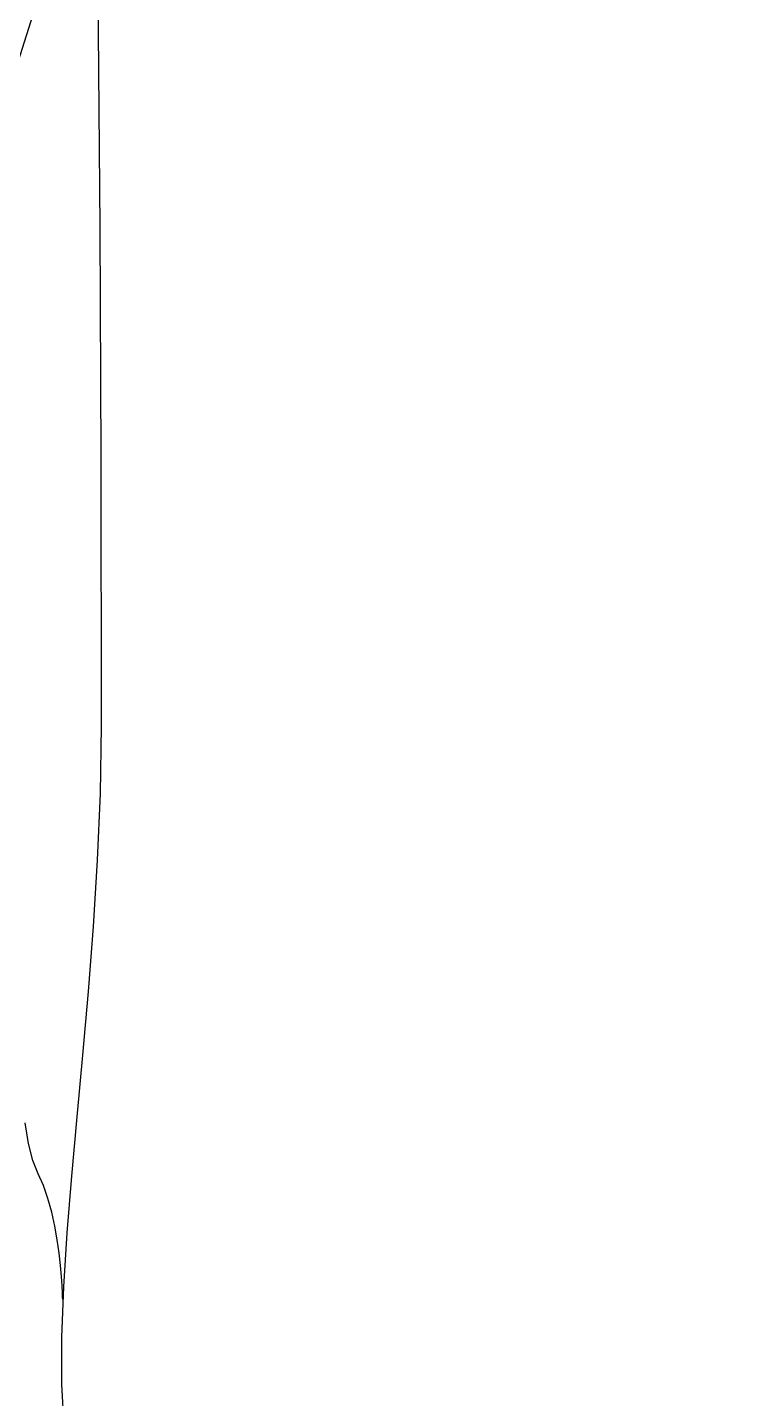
# Model space of a CAD drawing. Extents: x 11992 to 29481, y -6727 to 6811.
# Drawn here: x 22200.6 to 22463.5, y 1866.9 to 2362.5 of the extents above; entities that cross this region are included whole.
import ezdxf

# ---------------------------------------------------------------- set-up
doc = ezdxf.new("R2010")
doc.units = 0
doc.header["$MEASUREMENT"] = 0
doc.layers.get('0').update_dxf_attribs({"color": 8, "linetype": 'CONTINUOUS'})
doc.layers.add('zoylight 5回路', color=4, linetype='CONTINUOUS')

msp = doc.modelspace()

# ---------------------------------------------------------------- linework, layer by layer
for p, q in [((22225.49, 2420.23, -1940.43), (22226.19, 2361.03, -1940.43)), ((22226.19, 2361.03, -1940.43), (22226.74, 2290.38, -1940.43)), ((22226.74, 2290.38, -1940.43), (22227.11, 2207.11, -1940.43)), ((22227.11, 2207.11, -1940.43), (22227.24, 2110.04, -1940.43)), ((22227.24, 2110.04, -1940.43), (22226.87, 2085.69, -1940.43)), ((22226.87, 2085.69, -1940.43), (22225.87, 2061.5, -1940.43)), ((22225.87, 2061.5, -1940.43), (22224.37, 2037.58, -1940.43)), ((22224.37, 2037.58, -1940.43), (22222.54, 2014.07, -1940.43)), ((22222.54, 2014.07, -1940.43), (22220.53, 1991.11, -1940.43)), ((22220.53, 1991.11, -1940.43), (22218.47, 1968.82, -1940.43)), ((22218.47, 1968.82, -1940.43), (22216.53, 1947.34, -1940.43)), ((22200.95, 1959.17, -1940.43), (22199.75, 1966.55, -1940.43)), ((22202.5, 1952.98, -1940.43), (22200.95, 1959.17, -1940.43)), ((22204.42, 1948.19, -1940.43), (22202.5, 1952.98, -1940.43)), ((22206.38, 1943.9, -1940.43), (22204.42, 1948.19, -1940.43)), ((22208.03, 1939.23, -1940.43), (22206.38, 1943.9, -1940.43)), ((22216.53, 1947.34, -1940.43), (22214.85, 1926.81, -1940.43)), ((22209.39, 1934.3, -1940.43), (22208.03, 1939.23, -1940.43)), ((22210.5, 1929.27, -1940.43), (22209.39, 1934.3, -1940.43)), ((22211.38, 1924.29, -1940.43), (22210.5, 1929.27, -1940.43)), ((22212.06, 1919.5, -1940.43), (22211.38, 1924.29, -1940.43)), ((22214.85, 1926.81, -1940.43), (22213.58, 1907.34, -1940.43)), ((22212.56, 1915.04, -1940.43), (22212.06, 1919.5, -1940.43)), ((22212.91, 1911.07, -1940.43), (22212.56, 1915.04, -1940.43)), ((22213.14, 1907.72, -1940.43), (22212.91, 1911.07, -1940.43)), ((22213.58, 1907.34, -1940.43), (22212.88, 1889.09, -1940.43)), ((22213.27, 1905.15, -1940.43), (22213.14, 1907.72, -1940.43)), ((22213.33, 1903.5, -1940.43), (22213.27, 1905.15, -1940.43)), ((22213.34, 1902.92, -1940.43), (22213.33, 1903.5, -1940.43)), ((22212.88, 1889.09, -1940.43), (22212.88, 1872.17, -1940.43)), ((22212.88, 1872.17, -1940.43), (22213.75, 1856.72, -1940.43))]:
    msp.add_line(p, q)
at = {"layer": 'zoylight 5回路', "linetype": 'Continuous'}
msp.add_arc((16765.56, 4071.68), 5697.96, 336.755, 14.3793, dxfattribs=at)

doc.saveas('drawing.dxf')
